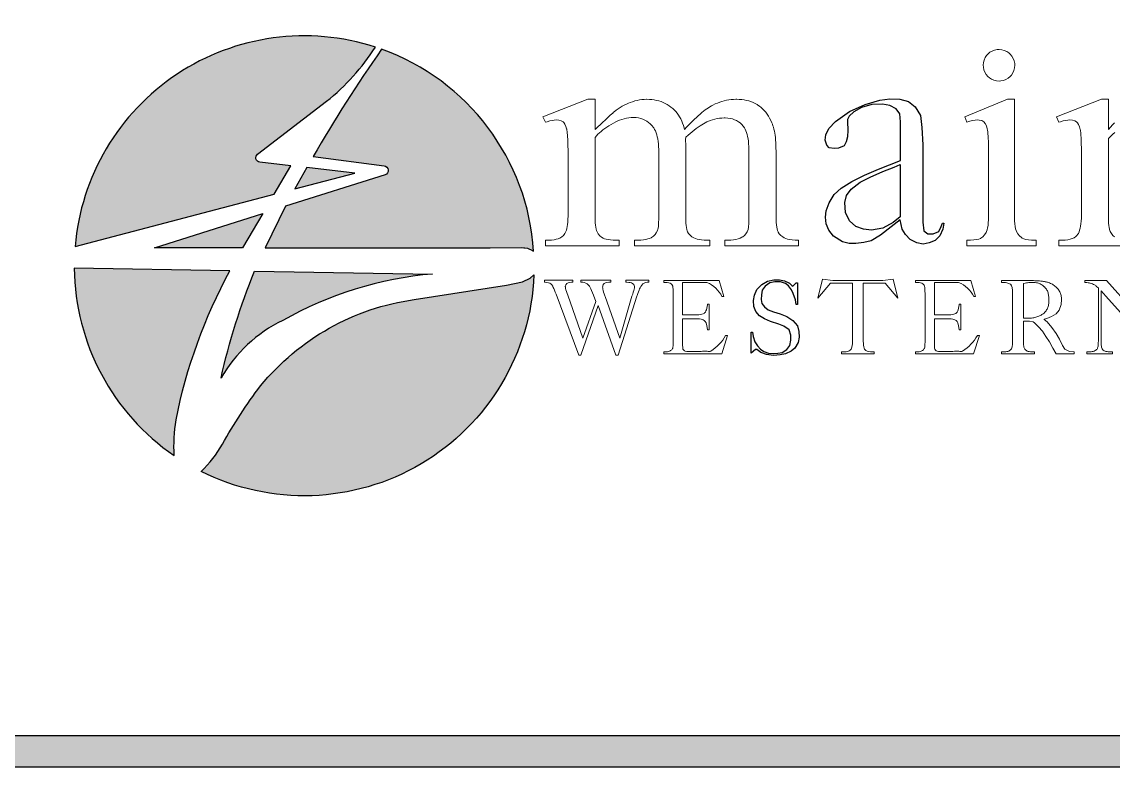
# Model space of a CAD drawing. Extents: x 171 to 1038, y -1303 to 275.
# Drawn here: x 275.4 to 310.28, y 140.06 to 163.87 of the extents above; entities that cross this region are included whole.
import ezdxf

# ---------------------------------------------------------------- set-up
doc = ezdxf.new("R2010")
doc.units = 0
doc.header["$LTSCALE"] = 12
doc.header["$MEASUREMENT"] = 0
for name, color, linetype in [('L18', 4, 'CONTINUOUS'), ('L25', 1, 'CONTINUOUS'), ('L35', 3, 'CONTINUOUS')]:
    doc.layers.add(name, color=color, linetype=linetype)

msp = doc.modelspace()

# ---------------------------------------------------------------- hatches: boundary and pattern name
at = {"layer": 'L18'}
h = msp.add_hatch(color=256, dxfattribs=at)
h.paths.add_polyline_path([(284.1273861794804, 158.5336648339331), (286.0454326429179, 159.035588808671), (284.5117822853883, 159.2134545763526)], flags=17)
edge = h.paths.add_edge_path()
edge.add_arc((286.9678133070556, 159.1205198802328), 0.1464755682300155, -72.43402750836651, 84.16995513599761, ccw=False)
edge.add_line((287.012020182112, 158.9808744567989), (283.8307259987653, 157.9737875718677))
edge.add_line((283.8307259987653, 157.9737875718677), (283.1835967444553, 156.6477493234107))
edge.add_line((283.1835967444553, 156.6477493234107), (290.3686068294956, 156.6477493234107))
edge.add_line((290.3686068294956, 156.6477493234107), (291.379689672564, 156.6554392907522))
edge.add_line((291.379689672564, 156.6554392907522), (291.5669272360952, 156.6340499769284))
edge.add_line((291.5669272360952, 156.6340499769284), (291.7274165993608, 156.5645348889617))
edge.add_line((291.7274165993608, 156.5645348889617), (291.7604128608761, 156.5394057955065))
edge.add_arc((284.4275939278682, 156.0730274815835), 7.347635145812343, 3.639196008651841, 70.3158432359187)
edge.add_arc((322.8927752684011, 137.6296340814249), 44.02852792117423, 144.8283521343725, 150.1242407853347)
edge.add_line((284.71530531107, 159.5611652309525), (286.9826919994839, 159.266237815299))
edge = h.paths.add_edge_path()
edge.add_line((287.9449756308962, 154.99621700904), (290.89797226696, 155.4592308027979))
edge.add_line((290.89797226696, 155.4592308027979), (291.4010882974454, 155.5592388028841))
edge.add_line((291.4010882974454, 155.5592388028841), (291.6525215739483, 155.6822271234215))
edge.add_line((291.6525215739483, 155.6822271234215), (291.7696316531672, 155.7862797243767))
edge.add_arc((284.4275939278682, 156.0730274815836), 7.347635145812358, 243.3466538291715, 357.7634151405221, ccw=False)
edge.add_arc((278.8197549543005, 152.0328695615439), 3.424673724365904, 312.4563768615345, 331.0679370383538)
edge.add_arc((295.8608825987207, 142.5456682416232), 16.07937110294388, 142.9365306610592, 150.8572845283921, ccw=False)
edge.add_arc((289.0249184362373, 147.3160661618027), 7.755707156612309, 98.00415526030878, 140.6206044735294, ccw=False)
edge = h.paths.add_edge_path()
edge.add_arc((289.5502140318747, 144.0521223748675), 11.8035301434497, 94.95558767717023, 119.48176052968)
edge.add_arc((285.7303320300349, 150.2235509237872), 4.560387127710829, 115.8608776244941, 150.2339024950962)
edge.add_arc((302.5156568990688, 147.8606803157237), 21.25376267981624, 157.7678270922698, 167.4260816587388, ccw=False)
edge.add_line((282.8419356527979, 155.9022672470439), (288.5305834903309, 155.8115304129482))
edge = h.paths.add_edge_path()
edge.add_line((282.0559022767087, 155.9148048802525), (277.0803819903307, 155.9941669662276))
edge.add_arc((284.4275939278682, 156.0730274815835), 7.347635145812282, 180.6149545210214, 235.6099624310391)
edge.add_arc((285.4272794962229, 150.3342965858109), 5.16002413446351, 170.908838577293, 183.6069330259934, ccw=False)
edge.add_arc((296.821021419674, 147.8790677602045), 16.81016996845888, 151.4432932555138, 168.7811330683745, ccw=False)
edge = h.paths.add_edge_path()
edge.add_arc((280.6814974444615, 166.9228290982363), 7.153542513766951, 308.5792749707478, 327.3143666867406)
edge.add_arc((284.4275939278681, 156.0730274815835), 7.34763514581233, 71.96628684557822, 175.1894129731957)
edge.add_line((277.1058417058283, 156.6892146569046), (283.4680480995987, 158.3604670079103))
edge.add_line((283.4680480995987, 158.3604670079103), (284.0041445807702, 159.2668039363616))
edge.add_line((284.0041445807702, 159.2668039363616), (283.0123140856705, 159.3815975746298))
edge.add_arc((283.0291546273813, 159.5271018296988), 0.1464755682299929, 127.45537385832719, 263.3980085784254, ccw=False)
edge.add_line((282.9400764886029, 159.6433781268537), (285.1424241248063, 161.3305752012052))
h.paths.add_polyline_path([(279.6418940024084, 156.6477493234107), (283.1030775128447, 157.7434394164387), (282.4549790133932, 156.6477493234107)])
edge = h.paths.add_edge_path(flags=17)
edge.add_line((291.4470060325235, 156.6477493234107), (291.4795368804433, 156.6477493234107))
at = {"layer": 'L25'}
h = msp.add_hatch(color=256, dxfattribs=at)
edge = h.paths.add_edge_path(flags=16)
edge.add_line((333.0803819903306, 141.0597783762894), (203.0803819903306, 141.0597783762895))
edge.add_arc((203.0803819903306, 150.0597783762895), 9, 180, 270, ccw=False)
edge.add_line((194.0803819903306, 150.0597783762895), (194.0803819903306, 265.0597783762896))
edge.add_arc((203.0803819903306, 265.0597783762895), 9, 90, 179.9999999999996, ccw=False)
edge.add_line((203.0803819903306, 274.0597783762895), (333.0803819903306, 274.0597783762894))
edge.add_arc((333.0803819903306, 265.0597783762894), 9, 0, 90, ccw=False)
edge.add_line((342.0803819903306, 265.0597783762894), (342.0803819903306, 150.0597783762894))
edge.add_arc((333.0803819903306, 150.0597783762894), 9, -90, 0, ccw=False)
edge = h.paths.add_edge_path()
edge.add_line((333.0803819903306, 140.0597783762894), (203.0803819903306, 140.0597783762895))
edge.add_arc((203.0803819903306, 150.0597783762895), 10, 180, 270, ccw=False)
edge.add_line((193.0803819903306, 150.0597783762895), (193.0803819903306, 265.0597783762896))
edge.add_arc((203.0803819903306, 265.0597783762896), 10, 90, 180, ccw=False)
edge.add_line((203.0803819903306, 275.0597783762896), (333.0803819903306, 275.0597783762894))
edge.add_arc((333.0803819903306, 265.0597783762894), 10, 0, 90, ccw=False)
edge.add_line((343.0803819903306, 265.0597783762894), (343.0803819903306, 150.0597783762894))
edge.add_arc((333.0803819903306, 150.0597783762894), 10, -90, 0, ccw=False)

# ---------------------------------------------------------------- linework, layer by layer
at = {"layer": 'L18'}
msp.add_line((291.4470060325235, 156.6477493234107), (291.4795368804433, 156.6477493234107), dxfattribs=at)
for points in [[(285.1424241248063, 161.3305752012052, 0.08192984223123395), (286.7022494506352, 163.059706555988, 0.483543382190624), (277.1058417058283, 156.6892146569046), (283.4680480995987, 158.3604670079103), (284.0041445807702, 159.2668039363616), (283.0123140856705, 159.3815975746298, -0.6741443966538361), (282.9400764886029, 159.6433781268537)], [(286.9826919994839, 159.266237815299, -0.8141568920977668), (287.012020182112, 158.9808744567989), (283.8307259987653, 157.9737875718677), (283.1835967444553, 156.6477493234107), (290.3686068294956, 156.6477493234107), (291.379689672564, 156.6554392907522), (291.5669272360952, 156.6340499769284), (291.7274165993608, 156.5645348889617), (291.7604128608761, 156.5394057955065, 0.2994277993081123), (286.9025339749902, 162.9912941719568, 0.02311178721620554), (284.71530531107, 159.5611652309525)], [(282.0559022767087, 155.9148048802525), (277.0803819903307, 155.9941669662276, 0.2446753569963442), (280.2774767338057, 150.0096728398425, -0.05546265415039397), (280.3320745899528, 151.149610041708, -0.07579524506486658)], [(288.5305834903309, 155.8115304129482, 0.1074260239421284), (283.7411483717613, 154.327241839079, 0.1511153897803107), (281.7716452713109, 152.4876025797558, -0.04216705076793043), (282.8419356527979, 155.9022672470439)], [(287.9449756308962, 154.99621700904), (290.89797226696, 155.4592308027979), (291.4010882974454, 155.5592388028841), (291.6525215739483, 155.6822271234215), (291.7696316531672, 155.7862797243767, -0.5453125784479379), (281.1315079136791, 149.5061744131006, 0.08138724002746317), (281.8170086548233, 150.3761075469307, -0.03457457551389917), (283.0300532062606, 152.2366946149114, -0.188122601421096)]]:
    msp.add_lwpolyline(points, format="xyb", close=True, dxfattribs=at)
at = {"layer": 'L18', "lineweight": 0}
for points in [[(306.6345310255643, 162.9826891508253), (306.5740805661263, 162.9796049437111), (306.4901901326206, 162.9641839081402), (306.4124681133432, 162.9351923612669), (306.3415313497169, 162.8938639859368), (306.2767630003191, 162.8383482578815), (306.2360514664119, 162.7927019925916), (306.1885546768535, 162.7229989118111), (306.1552452400203, 162.6477442582251), (306.1348894730667, 162.5669380318335), (306.1281042174155, 162.4811970740592), (306.1311884245297, 162.4201297731984), (306.1472263015235, 162.3380898639611), (306.1774515312424, 162.2609846861066), (306.2200135894182, 162.1900479224804), (306.2767630003191, 162.123429048814), (306.322409265609, 162.0827175149068), (306.3921123463896, 162.0352207253484), (306.4673669999756, 162.0019112885153), (306.5481732263672, 161.9815555215617), (306.6345310255643, 161.9747702659105), (306.6949814850023, 161.9778544730246), (306.7770213942395, 161.9945091914412), (306.8541265720941, 162.0241175797374), (306.9256801771431, 162.0672964793359), (306.9916822093866, 162.123429048814), (307.0299263776025, 162.1672247898354), (307.0761894843153, 162.2375447120388), (307.1088820797256, 162.3134162070477), (307.1286210052563, 162.3942224334393), (307.1354062609075, 162.4811970740592), (307.1323220537934, 162.5391801678059), (307.1169010182224, 162.6224537598888), (307.088526312772, 162.7001757791662), (307.0465810960191, 162.772346225638), (306.9916822093866, 162.8383482578815), (306.9478864683653, 162.8765924260974), (306.8775665461619, 162.9228555328102), (306.801695051153, 162.9561649696433), (306.7208888247614, 162.9759038951741), (306.6345310255643, 162.9826891508253)], [(310.3195720357477, 160.6397408075246), (310.2554316955664, 160.5724969024958), (310.191291355385, 160.5026666934274), (310.1266337543958, 160.4297329195116), (310.1266337543958, 161.3928725438472), (309.9026598245691, 161.3928725438472), (308.4641575177606, 160.8368171753398), (308.5422638997555, 160.6583621966095), (308.599162588626, 160.6780181073102), (308.6798552746606, 160.7018121044742), (308.755892613424, 160.7188817111354), (308.8262400833003, 160.7292269272937), (308.8914149450974, 160.7328477529491), (308.8981393356003, 160.7328477529491), (308.9798665432506, 160.7250888408304), (309.0507312739349, 160.703363886898), (309.110216266845, 160.6681901519599), (309.140217393704, 160.6376717642929), (309.1753911286422, 160.5828421186541), (309.2053922555011, 160.5119773879699), (309.230220774281, 160.4250775722403), (309.2333243391285, 160.4095597480029), (309.2379796863997, 160.3759377954885), (309.2426350336709, 160.3355914524712), (309.2467731201343, 160.2880034581432), (309.2503939457897, 160.2331738125043), (309.254014771445, 160.1716197763625), (309.2571183362925, 160.10282408891), (309.2597046403321, 160.0273040109545), (309.2617736835638, 159.9445422816883), (309.2633254659875, 159.8550561619192), (309.2648772484112, 159.7588456516472), (309.2659117700271, 159.6548762292565), (309.266429030835, 159.5446996771709), (309.2669462916429, 159.4267642129665), (309.2669462916429, 157.7389421967435), (309.266429030835, 157.6923887240312), (309.2638427267954, 157.5941091705276), (309.2581528579083, 157.5030712683347), (309.2498766849818, 157.4192750174526), (309.2390142080155, 157.3427204178814), (309.2250481662019, 157.2734074696209), (309.2084958203486, 157.2113361726713), (309.1888399096479, 157.1565065270324), (309.1665976949076, 157.1089185327043), (309.1417691761278, 157.068572189687), (309.127803134314, 157.0509853222179), (309.0848704872572, 157.0080526751611), (309.0336616672737, 156.9718444186071), (308.9736594135557, 156.942360552556), (308.9048637261031, 156.9196010770078), (308.8272746049161, 156.9030487311546), (308.7414093108023, 156.8932207758042), (308.6467505829542, 156.8895999501488), (308.5422638997555, 156.8895999501488), (308.5422638997555, 156.7111449714185), (310.9030422270746, 156.7111449714185)], [(310.3262964262506, 156.9961556765791), (310.2714667806117, 157.0432264100992), (310.2238787862836, 157.1006423597777), (310.1840497040743, 157.1678862648065), (310.1721527054922, 157.1958183484338), (310.1602557069102, 157.2392682562986), (310.1499104907519, 157.2935806411296), (310.1416343178253, 157.3597900245426), (310.1349099273224, 157.4373791457296), (310.1302545800512, 157.5263480046908), (310.1276682760116, 157.627213862234), (310.1266337543958, 157.7389421967435), (310.1266337543958, 160.1369633022323), (310.1421515786332, 160.1535156480855), (310.2062919188145, 160.2176559882668), (310.2704322589959, 160.2786927636007), (310.3340553383693, 160.3361087132791)], [(308.6219515219412, 154.9050404918917), (308.6258614440516, 154.9332330881615), (308.6286537630854, 154.9658101435552), (308.6295845360966, 154.9990852787074), (308.6288864563382, 155.0270084690449), (308.6263268305573, 155.0600509109443), (308.6221383520066, 155.0923952730851), (308.6160883274335, 155.1240415554676), (308.6079440635851, 155.1547570648389), (308.5981709469669, 155.1845418011989), (308.5865362843263, 155.2136284578004), (308.573272768916, 155.2420170346435), (308.5579150142304, 155.2697075317282), (308.5406957135223, 155.2964672558016), (308.5216148667917, 155.3222962068638), (308.5009051672914, 155.3476597714204), (308.4920628236845, 155.3572001947857), (308.4685608051504, 155.3814002930781), (308.4438953203523, 155.4042042318538), (308.4185317557958, 155.4258447043653), (308.3924701114808, 155.4458563241072), (308.3654776941545, 155.4644717843322), (308.337554503817, 155.4819237782931), (308.3089332337211, 155.4977469194844), (308.2793811906139, 155.5124065944115), (308.2491310677484, 155.525437416569), (308.2179501718715, 155.5373047724625), (308.1858385029834, 155.547775968839), (308.183744263708, 155.5482413553446), (308.1611730181853, 155.5542913799178), (308.1369729198928, 155.5601087112381), (308.1116093553362, 155.5652279628), (308.08461693801, 155.5703472143618), (308.0564610544197, 155.5747683861653), (308.0266763180597, 155.5789568647159), (307.9957281154357, 155.5829126500137), (307.9631510600419, 155.5864030488059), (307.9294105383841, 155.5894280610925), (307.8940411639566, 155.5922203801262), (307.8575083232651, 155.5945473126543), (307.8193466298038, 155.5966415519296), (307.7800214700786, 155.5982704046993), (307.7390674575836, 155.5994338709634), (307.6969499788245, 155.6003646439746), (307.6532036472958, 155.6010627237331), (307.6080611562502, 155.6012954169859), (306.7135882924393, 155.6012954169859), (306.7135882924393, 155.5373047724625), (306.8059675138059, 155.5373047724625), (306.8438965140143, 155.5359086129456), (306.8797312749473, 155.5312547478893), (306.9125410235939, 155.5233431772937), (306.9425584532067, 155.5126392876643), (306.9697835637858, 155.4986776924956), (306.994216355331, 155.4816910850403), (307.0158568278426, 155.4614467720456), (307.0251645579551, 155.4495794161522), (307.0349376745733, 155.4316620356856), (307.0433146316745, 155.4095561766684), (307.0505281225117, 155.3832618391006), (307.056345453832, 155.3525463297294), (307.0607666256354, 155.3176423418076), (307.0640243311748, 155.2783171820823), (307.0658858771973, 155.2348035438064), (307.0665839569557, 155.1871014269798), (307.0665839569557, 153.6755260567105), (307.0665839569557, 153.6734318174351), (307.0658858771973, 153.6259623938614), (307.0642570244276, 153.5833795285967), (307.061232012141, 153.5449851418827), (307.0570435335904, 153.5114773134777), (307.0516915887757, 153.4821579636233), (307.045176177697, 153.457725172078), (307.0374973003542, 153.4374808590834), (307.0286549567473, 153.4218904111449), (307.0139952818201, 153.4032749509199), (306.993052889067, 153.3825652514196), (306.9690854840273, 153.3651132574587), (306.9423257599539, 153.3506862757843), (306.9125410235939, 153.3397496929021), (306.8799639682002, 153.3316054290537), (306.8443619005199, 153.3269515639975), (306.8059675138059, 153.3253227112278), (306.7135882924393, 153.3253227112278), (306.7135882924393, 153.2615647599572), (307.7655944884042, 153.2615647599572), (307.7655944884042, 153.3253227112278), (307.6697248682455, 153.3253227112278), (307.6350535735764, 153.3267188707447), (307.5992188126433, 153.3311400425481), (307.566176370744, 153.3388189198909), (307.5361589411311, 153.3495228095203), (307.5089338305521, 153.3637170979418), (307.4847337322596, 153.38093639865), (307.4633259530008, 153.4011807116446), (307.4540182228884, 153.4130480675381), (307.4442451062702, 153.4309654480046), (307.435868149169, 153.4530713070218), (307.4286546583318, 153.4795983378424), (307.4228373270115, 153.5100811539608), (307.4184161552081, 153.5452178351355), (307.4151584496687, 153.584310301608), (307.4130642103934, 153.6278239398839), (307.4125988238878, 153.6755260567105), (307.4125988238878, 154.3069046993438), (307.6042753758036, 154.3000412232363), (307.7216578868144, 154.2879035147039), (307.7661822819678, 154.2555362572917), (307.8916602110393, 154.1220210475255), (308.0211857683051, 153.9844598655969), (308.1264253947332, 153.8185773984186), (308.243807905744, 153.6446029869153), (308.3490475321722, 153.4423072901624), (308.4620606270637, 153.2615647599572), (309.0290568290717, 153.2615647599572), (309.0290568290717, 153.329021629276), (308.8833404356844, 153.3411593378084), (308.798339273572, 153.3735266991981), (308.7376242039695, 153.4099399287727), (308.664766088112, 153.5313174300065), (308.5676218797446, 153.7295672585745), (308.454286996928, 153.9156793786101), (308.320713811468, 154.0977455264833), (308.1709497898865, 154.2838576465189), (308.0778532097133, 154.3607299738532), (308.0778532097133, 154.372867786363), (308.1588067436315, 154.3930973352429), (308.3085707652131, 154.4497401136973), (308.4583346251222, 154.5387502535414), (308.5554788334896, 154.6560817826127), (308.6161939030922, 154.8341020623009), (308.6295845360966, 154.9990852787074)], [(311.7039205126445, 153.7706975790001), (310.067128296776, 155.6012954169859), (309.3690485383388, 155.6012954169859), (309.3690485383388, 155.5373047724625), (309.4018582869854, 155.5370720792097), (309.4430449927332, 155.5352105331872), (309.4791124469191, 155.5321855209006), (309.5100606495432, 155.5277643490972), (309.5361222938582, 155.521714324524), (309.5477569564987, 155.5182239257319), (309.5870821162241, 155.50565849008), (309.6226841839044, 155.4926276679225), (309.6545631595396, 155.4791314592594), (309.6824863498771, 155.4651698640906), (309.7066864481696, 155.4509755756691), (309.7204153500855, 155.4414351523038), (309.7401942765746, 155.4256120111125), (309.7625328288446, 155.4065311643819), (309.7871983136427, 155.3837272256063), (309.80578334944, 155.3656228372866), (309.8057833494399, 153.6669164063564), (309.8057833494399, 153.6664510198508), (309.8050852696815, 153.6196796760355), (309.803223723659, 153.5770968107708), (309.7999660181196, 153.5391678105624), (309.7953121530634, 153.5054272889046), (309.7894948217431, 153.476340632303), (309.7822813309059, 153.4514424542521), (309.7739043738047, 153.4309654480046), (309.7641312571865, 153.4151423068134), (309.7513331282818, 153.4000172453806), (309.7296926557703, 153.3802383188915), (309.7047944777194, 153.363484404689), (309.6766385941291, 153.3497555027731), (309.6449923117466, 153.3390516131437), (309.6103210170775, 153.3313727358009), (309.5721593236163, 153.3269515639975), (309.5307399246157, 153.3253227112278), (309.4416184087885, 153.3253227112278), (309.4416184087885, 153.2615647599572), (310.2555438850152, 153.2615647599572), (310.2555438850152, 153.3253227112278), (310.1645608231656, 153.3253227112278), (310.1236068106706, 153.3267188707447), (310.0854451172094, 153.3311400425481), (310.0505411292875, 153.3385862266381), (310.0186621536523, 153.3488247297618), (309.9900408835563, 153.3623209384249), (309.9646773189997, 153.3786094661218), (309.9425714599826, 153.3976903128524), (309.9348925826397, 153.4069980429649), (309.924654079516, 153.4244500369259), (309.9158117359091, 153.4460905094374), (309.9083655518191, 153.4721521537524), (309.9020828339932, 153.502402276618), (309.8974289689369, 153.5370735712871), (309.8939385701448, 153.5761660377595), (309.8918443308694, 153.6194469827826), (309.891146251111, 153.6669164063564), (309.891146251111, 155.2767970518355), (310.0424628119779, 155.1077530277708), (311.7385639317275, 153.2236357597488)]]:
    msp.add_lwpolyline(points, dxfattribs=at)
for points in [[(298.2498280437456, 161.3928724979958), (298.2260340468146, 161.3928724979958), (298.1505139695988, 161.3897689331787), (298.0755111531858, 161.3835618035446), (298.0005083367728, 161.3737338482904), (297.9265400419656, 161.3608023282193), (297.8525717471583, 161.3442499825281), (297.7791207131539, 161.324076811217), (297.7061869399524, 161.300282814286), (297.6332531667508, 161.2733852525379), (297.560836654352, 161.2428668651699), (297.4889374027562, 161.2092449129848), (297.4444529737112, 161.1854509160538), (297.3958304582436, 161.1570015718971), (297.3461734211701, 161.1254486629234), (297.295481862491, 161.0907921891326), (297.2432385214034, 161.0530321505247), (297.18996065871, 161.0116512862969), (297.1351310136081, 160.9671668572519), (297.0787495860977, 160.9200961241928), (297.0213336369816, 160.8694045655137), (296.9623659054569, 160.8150921812146), (296.9023636523265, 160.7581934929013), (296.8408096167876, 160.6976739789681), (296.778221059643, 160.6345681610206), (296.7140807200899, 160.5678415174532), (296.648905858931, 160.4980113090688), (296.5821792153636, 160.4245602750644), (296.5692476952924, 160.4778381377577), (296.5470054807699, 160.5549099973821), (296.5211424406276, 160.6288782921893), (296.4926930964709, 160.6992257613767), (296.4606229266943, 160.7664696657469), (296.4254491921007, 160.8300927444972), (296.3876891534928, 160.8906122584304), (296.3463082892649, 160.9480282075465), (296.30182386022, 161.0023405918456), (296.254235866358, 161.0530321505247), (296.2035443076789, 161.1006201443867), (296.1497491841827, 161.1445873126288), (296.0949195390808, 161.1844163944481), (296.0323309819362, 161.2242454762674), (295.968190642383, 161.259419210861), (295.9019812596185, 161.2909721198348), (295.8331855728397, 161.3178696815829), (295.7628381036524, 161.3406291569082), (295.6904215912537, 161.3597678066135), (295.6154187748407, 161.3742511090933), (295.5388641760192, 161.3845963251503), (295.4597232731834, 161.3908034547844), (295.3785133271363, 161.3928724979958), (295.3676508502765, 161.3928724979958), (295.2931652946664, 161.3902861939816), (295.2181624782534, 161.3835618035446), (295.1436769226434, 161.3726993266848), (295.0681568454275, 161.3576987634022), (294.9931540290145, 161.3385601136968), (294.9176339517987, 161.3158006383715), (294.8421138745829, 161.2889030766234), (294.7934913591153, 161.2692471661152), (294.7241784115336, 161.2387287787471), (294.6569345071633, 161.205106826562), (294.5902078635959, 161.1688985703626), (294.5250330024371, 161.130104010149), (294.460892662884, 161.0882058851184), (294.3977868449365, 161.0432041952706), (294.3362328093976, 160.9956162014086), (294.3351982877919, 160.9945816798028), (294.3139905948751, 160.9775120733089), (294.2860585115213, 160.953200815575), (294.2514020377305, 160.9216479066013), (294.2095039126998, 160.8838878679934), (294.1608813972321, 160.8388861781456), (294.1050172305245, 160.7871600978608), (294.0424286733799, 160.7281923663361), (293.9725984649954, 160.6630175051773), (293.896043866174, 160.5900837319757), (293.8122476161125, 160.51094282914), (293.7217269756142, 160.4245602750644), (293.7217269756142, 161.3928724979958), (293.4972357871781, 161.3928724979958), (292.0592507552607, 160.8368171349342), (292.1373571364907, 160.6578448971488), (292.194255824804, 160.6780180684599), (292.2749485100483, 160.7018120653909), (292.350985848067, 160.7188816718849), (292.4213333172543, 160.7292268879418), (292.4865081784131, 160.7323304527589), (292.5692699068688, 160.7261233231247), (292.6411691584647, 160.7064674126165), (292.7001368899893, 160.6728454604314), (292.7228963653146, 160.6511205067118), (292.7601391431197, 160.5978426440184), (292.7906575304877, 160.5290469572396), (292.8149687882216, 160.4447334463754), (292.8160033098273, 160.4395608383469), (292.8227277002644, 160.4023180605419), (292.8289348298985, 160.3588681531027), (292.8346246987298, 160.3097283768321), (292.8397973067583, 160.2538642101245), (292.8444526539839, 160.1923101745856), (292.8485907404067, 160.1240317486097), (292.8516943052238, 160.0500634538024), (292.8547978700409, 159.969888029361), (292.8573841740551, 159.8835054752853), (292.8594532172665, 159.7909157915755), (292.8604877388722, 159.6921189782316), (292.8615222604779, 159.5876322960563), (292.8615222604779, 159.476421223444), (292.8615222604779, 157.7389421866775), (292.8610049996751, 157.6551459366161), (292.857901434858, 157.5589354272864), (292.8527288268295, 157.4715183516051), (292.8454871755897, 157.393411970375), (292.8361764811384, 157.3246162835963), (292.8242794826729, 157.2646140304659), (292.810313440996, 157.2139224717868), (292.7937610953048, 157.1725416075589), (292.7937610953048, 157.1720243467561), (292.7560010566969, 157.1027113991744), (292.7104821060463, 157.0447781892555), (292.657204243353, 156.9966729345906), (292.5961674686169, 156.9594301567856), (292.5915121213912, 156.9568438527713), (292.5423723451207, 156.9361534206574), (292.4828873527932, 156.9196010749663), (292.4125398836059, 156.9066695548951), (292.3313299375587, 156.8973588604438), (292.2397747754546, 156.8916689916125), (292.1373571364907, 156.8895999484011), (292.1373571364907, 156.7111449714185), (294.498135440689, 156.7111449714185), (294.498135440689, 156.8895999484011), (294.4055457569792, 156.8906344700068), (294.3067489436352, 156.8947725564296), (294.2193318679539, 156.9014969468666), (294.1427772691325, 156.9118421629235), (294.0781196687764, 156.9242564221919), (294.0243245452803, 156.9402915070802), (293.9819091594467, 156.9594301567856), (293.9301830791619, 156.9894312833507), (293.8738016516514, 157.0359847556071), (293.8267309185923, 157.0923661831175), (293.7894881407872, 157.1575410442764), (293.7889708799844, 157.1580583050792), (293.773453055899, 157.1963356044899), (293.759487014222, 157.2449581199577), (293.7481072765594, 157.3028913298766), (293.7382793213053, 157.3701352342469), (293.7310376700654, 157.4477243546741), (293.725865062037, 157.5351414303554), (293.7227614972198, 157.631869200488), (293.7217269756142, 157.7389421866775), (293.7217269756142, 160.1762750896973), (293.722244236417, 160.177309611303), (293.7662114046591, 160.2264493875736), (293.8137993985211, 160.2745546422384), (293.8644909572002, 160.3216253752976), (293.9188033414993, 160.3681788475539), (293.9762192906153, 160.4136977982046), (294.0367388045486, 160.4581822272495), (294.1003618832989, 160.5021493954916), (294.1676057876691, 160.5450820421279), (294.2379532568564, 160.5869801671586), (294.3114042908609, 160.6278437705836), (294.3884761504852, 160.6681901132058), (294.4324433187273, 160.6899150669254), (294.5053770919289, 160.7225024975048), (294.5783108651304, 160.7499173200557), (294.6517618991349, 160.7721595345782), (294.7252129331393, 160.789746401875), (294.7986639671437, 160.8021606611434), (294.8721150011481, 160.8094023123833), (294.9460832959554, 160.8119886163975), (294.9559112512095, 160.8119886163975), (295.0350521540453, 160.8078505299747), (295.1105722312611, 160.7980225747206), (295.182471482857, 160.7819874898323), (295.2512671696357, 160.759228014507), (295.3159247699917, 160.7307786703504), (295.3774788055306, 160.6956049357567), (295.4348947546467, 160.6547413323317), (295.4892071389458, 160.6076705992726), (295.5398986976249, 160.5538754757764), (295.5869694306841, 160.4943904834488), (295.597314646741, 160.4793899201663), (295.6252467300948, 160.4323191871071), (295.6505925094344, 160.3805931068223), (295.6733519847597, 160.323694418509), (295.6935251560707, 160.2621403829701), (295.7111120233676, 160.1954137394027), (295.7255953258473, 160.1245490094125), (295.7374923243128, 160.047994410591), (295.7468030187641, 159.9673017253467), (295.7535274092011, 159.881436432074), (295.7576654956239, 159.7903985307727), (295.7592172780325, 159.6947052822458), (295.7592172780325, 157.7389421866775), (295.7587000172296, 157.6587667622361), (295.757148234821, 157.5537628192579), (295.7550791916097, 157.4637594395624), (295.7509411051869, 157.3877221015437), (295.7462857579613, 157.3266853268076), (295.7400786283271, 157.2796145937485), (295.7328369770872, 157.247027163169), (295.7147328489875, 157.1978873868985), (295.6805936359996, 157.1306434825283), (295.6386955109689, 157.0721930118064), (295.5880039522897, 157.0215014531273), (295.529553481568, 156.9790860672938), (295.5161047006939, 156.9713271552511), (295.4674821852262, 156.9496022015314), (295.4095489753072, 156.9314980734318), (295.342305070937, 156.9164975101492), (295.2662677329183, 156.9046005116837), (295.1809197004484, 156.8963243388381), (295.0862609735272, 156.8911517308096), (294.9828088129576, 156.8895999484011), (294.9828088129576, 156.7111449714185), (297.3953131974407, 156.7111449714185), (297.3953131974407, 156.8895999484011), (297.3068616001537, 156.8911517308096), (297.2127201340354, 156.8952898172324), (297.1278893623683, 156.903565990078), (297.0523692851525, 156.9149457277406), (296.9856426415851, 156.9294290302204), (296.9282266924689, 156.9475331583201), (296.8796041770012, 156.9692581120397), (296.8201191846737, 157.0023628034219), (296.7585651491348, 157.0489162756783), (296.7104598944699, 157.1006423559631), (296.676320681482, 157.1575410442764), (296.6628719006079, 157.1911629964615), (296.6509749021424, 157.2361646863093), (296.6411469468883, 157.2925461138197), (296.6333880348456, 157.3592727573871), (296.6271809052114, 157.43789639942), (296.6225255579858, 157.5268652575098), (296.6199392539716, 157.6272138532623), (296.6189047323658, 157.7389421866775), (296.6189047323658, 159.9083339938221), (296.6085595163089, 160.1219627053983), (296.6189047323658, 160.1762750896973), (296.6225255579858, 160.1798959153172), (296.6933902879759, 160.2424844724619), (296.7621859747547, 160.3014522039865), (296.8289126183221, 160.3567991098913), (296.894087479481, 160.4085251901761), (296.9571932974284, 160.4566304448409), (297.0182300721645, 160.5011148738859), (297.077715064492, 160.5419784773108), (297.1351310136081, 160.5787039943131), (297.1904779195129, 160.6123259464982), (297.2442730430091, 160.6418098122605), (297.2965163840967, 160.6681901132058), (297.3306555970847, 160.6837079372912), (297.404623891892, 160.7137090638564), (297.4785921866992, 160.7390548431959), (297.5525604815065, 160.7602625361127), (297.6265287763138, 160.776297621001), (297.700497071121, 160.7876773586637), (297.7744653659283, 160.7949190099035), (297.8484336607355, 160.7969880531149), (297.8789520481036, 160.7969880531149), (297.9617137765593, 160.7918154450864), (298.0398201577893, 160.7809529682266), (298.1132711917937, 160.7638833617327), (298.1820668785725, 160.7411238864073), (298.2467244789285, 160.7121572814478), (298.306209471256, 160.677500807657), (298.3615563771608, 160.636637204232), (298.4122479358398, 160.5900837319757), (298.4582841472933, 160.5378403908881), (298.500182272324, 160.4793899201663), (298.5244935300579, 160.4354227519242), (298.5462184837775, 160.3857657148507), (298.5663916550886, 160.330418808946), (298.5834612615826, 160.2698992950128), (298.598979085668, 160.2042071730511), (298.6113933449363, 160.1328251822581), (298.6222558217962, 160.0562705834366), (298.6300147338389, 159.9740261157837), (298.6362218634731, 159.8866090401024), (298.6393254282901, 159.7935020955898), (298.6408772106987, 159.6947052822458), (298.6408772106987, 157.7389421866775), (298.6403599498959, 157.6753191079272), (298.6393254282901, 157.5692806433434), (298.6377736458816, 157.4772082204364), (298.6346700810645, 157.400136360812), (298.6305319946417, 157.3380650644703), (298.6258766474161, 157.2904770706083), (298.6196695177819, 157.2568551184232), (298.6134623881478, 157.237199207915), (298.5834612615826, 157.1632309131077), (298.5457012229747, 157.0996078343574), (298.5006995331269, 157.046329971664), (298.4479389312364, 157.0039145858305), (298.4174205438684, 156.9847759361251), (298.3579355515408, 156.9558093311656), (298.292760690382, 156.9320153342346), (298.2208614387861, 156.9133939453321), (298.1432723183589, 156.9004624252609), (298.0589588074947, 156.8921862524153), (297.9684381669963, 156.8895999484011), (297.8696413536523, 156.8895999484011), (297.8696413536523, 156.7111449714185), (300.2247297890193, 156.7111449714185), (300.2247297890193, 156.8895999484011), (300.2102464865395, 156.8895999484011), (300.1130014556041, 156.8921862524153), (300.0245498583171, 156.8994279036552), (299.9459262162842, 156.910290380515), (299.8766132687026, 156.9258082046004), (299.8166110155722, 156.9454641151087), (299.766436717696, 156.9692581120397), (299.7198832454396, 156.9961556737878), (299.6578119490979, 157.0432264068469), (299.6086721728273, 157.0954697479346), (299.5734984382337, 157.1528856970507), (299.572463916628, 157.1549547402621), (299.5569460925425, 157.1989219085042), (299.5434973116685, 157.2516825103947), (299.5316003132029, 157.3122020243279), (299.5222896187517, 157.3809977111067), (299.5150479675118, 157.4580695707311), (299.5098753594834, 157.543417603201), (299.5067717946662, 157.6370418085164), (299.5057372730606, 157.7389421866775), (299.5057372730606, 159.6947052822458), (299.5057372730606, 159.7376379288822), (299.504185490652, 159.8328139166062), (299.5015991866378, 159.9238518179075), (299.4969438394122, 160.0102343719831), (299.4912539705808, 160.0924788396359), (299.4840123193409, 160.170585220866), (299.4752188856925, 160.2445535156732), (299.4648736696356, 160.3138664632549), (299.4529766711701, 160.3795585852166), (299.439527890296, 160.4405953599527), (299.4250445878163, 160.4974940482659), (299.409009502928, 160.5502546501564), (299.3909053748283, 160.5983599048213), (299.3738357683343, 160.6392235082463), (299.3391792945435, 160.7152608462649), (299.3019365167385, 160.7871600978608), (299.262624695722, 160.854404002231), (299.2212438314942, 160.9180270809813), (299.1777939240549, 160.976994812506), (299.1322749734043, 161.0318244576079), (299.0841697187394, 161.082516016287), (299.0339954208632, 161.1290694885434), (298.9817520797755, 161.170967613574), (298.9274396954765, 161.2092449129848), (298.9057147417569, 161.222176433056), (298.840539880598, 161.2583846892553), (298.7732959762278, 161.2899375982291), (298.704500289449, 161.31735242078), (298.633118298656, 161.3401118961053), (298.5607017862573, 161.3592505458107), (298.4856989698443, 161.3737338482904), (298.4091443710228, 161.3845963251503), (298.3305207289899, 161.3908034547844)], [(307.1235871770578, 161.3929713707476), (306.9052253133737, 161.3929713707476), (305.5358373546766, 160.8371972487719), (305.6049235940343, 160.6583132361493), (305.6067741183028, 160.6589300775721), (305.7017676974197, 160.6916226729825), (305.7893591794625, 160.7144458056274), (305.8695485644312, 160.7280163169298), (305.9423358523259, 160.7329510483125), (305.994767373267, 160.7304836826212), (306.0786578067728, 160.7107447570904), (306.1458935218619, 160.6731174302974), (306.1903061043062, 160.6219195922019), (306.2273165896764, 160.5466649386159), (306.255074453704, 160.4498208352306), (306.2556912951268, 160.4473534695392), (306.2637102336237, 160.402940887095), (306.2704954892749, 160.3505093661539), (306.2766639035033, 160.2888252238702), (306.2822154763088, 160.2191221430897), (306.2865333662687, 160.1407832823895), (306.2908512562285, 160.0538086417695), (306.2939354633427, 159.9581982212299), (306.296402829034, 159.8545688621933), (306.2982533533026, 159.7423037232371), (306.2994870361482, 159.6214028043611), (306.3001038775711, 159.4918661055655), (306.3001038775711, 157.7388027818641), (306.2994870361482, 157.6555291897812), (306.2957859876112, 157.5438808922478), (306.2896175733828, 157.4439525817483), (306.2803649520403, 157.3569779411283), (306.2680281235836, 157.2817232875423), (306.2532239294355, 157.218805462413), (306.2353355281733, 157.1682244657404), (306.2205313340252, 157.1379992360214), (306.1724177030439, 157.0621277410125), (306.1162851335658, 157.0004435987289), (306.0515167841679, 156.9547973334389), (306.0385631142884, 156.9473952363649), (305.9830473862331, 156.9270394694113), (305.9121106226069, 156.9110015924176), (305.8251359819869, 156.8992816053837), (305.7233571472189, 156.8924963497325), (305.6049235940343, 156.8900289840411), (305.6049235940343, 156.7111449714185), (307.8138327292119, 156.7111449714185), (307.8138327292119, 156.8900289840411), (307.7836074994929, 156.8900289840411), (307.6719592019595, 156.8937300325781), (307.5744982571513, 156.9029826539207), (307.492458347914, 156.9165531652231), (307.424605791402, 156.935675249331), (307.3721742704609, 156.9597320648216), (307.3456500892789, 156.9757699418154), (307.2821154227267, 157.0282014627565), (307.2290670603629, 157.094203495), (307.1883555264556, 157.1731591971231), (307.1766355394217, 157.2021507439964), (307.160597662428, 157.2589001548973), (307.1470271511256, 157.3286032356779), (307.1371576883602, 157.4118768277608), (307.1297555912861, 157.5074872483005), (307.1254377013263, 157.6166681801425), (307.1235871770578, 157.7388027818641)], [(294.5180819867409, 153.7623746867195), (294.0471108429675, 155.0888666055151), (294.0366114862592, 155.1173648594377), (294.014862818792, 155.1796110456371), (293.997238898603, 155.2358575994317), (293.983364748667, 155.2853545667709), (293.9736153460093, 155.3284769246801), (293.9676157136045, 155.3655996501845), (293.965740828478, 155.3959727892336), (293.9679906906298, 155.4263459282827), (293.983364748667, 155.4717181483436), (294.0126129566402, 155.5080909197975), (294.0159877498679, 155.5110907359999), (294.0531104753723, 155.5324644264418), (294.1014825116357, 155.5452136453019), (294.1611038586579, 155.5497133696055), (294.2263498610596, 155.5497133696055), (294.2263498610596, 155.613459463906), (293.2701584465516, 155.613459463906), (293.2701584465516, 155.5497133696055), (293.2776579870576, 155.5497133696055), (293.3372793340798, 155.5467135534031), (293.3789017838878, 155.5392140128971), (293.4235240498982, 155.5215900927082), (293.4692712469845, 155.4945917468868), (293.4932697766035, 155.4762178726472), (293.5273926859056, 155.4390951471428), (293.5401419047657, 155.4207212729032), (293.5656403424859, 155.3798487771458), (293.5896388721049, 155.3352265111354), (293.612512470648, 155.2872294518974), (293.6702589325438, 155.1304890553231), (293.7430044754515, 154.9336261170421), (293.3354044489533, 153.7577959338888), (292.8516840863199, 155.1304890553231), (292.8306853729032, 155.1893604482948), (292.8096866594866, 155.2516066344941), (292.7931876703735, 155.304478395061), (292.7815633825893, 155.3483507070208), (292.7744388191086, 155.3828485933482), (292.7721889569569, 155.4083470310684), (292.7733138880328, 155.4267209053079), (292.7894379001206, 155.4705932172677), (292.822810855372, 155.5080909197975), (292.8246857404985, 155.509965804924), (292.8633083741041, 155.5320894494165), (292.9116804103675, 155.5452136453019), (292.9694268722632, 155.5497133696055), (293.0129242071977, 155.5497133696055), (293.0129242071977, 155.613459463906), (292.1039798978772, 155.613459463906), (292.1039798978772, 155.5497133696055), (292.1276034504709, 155.5493383925802), (292.1842249812908, 155.5444636912513), (292.2329719945794, 155.5343393115683), (292.2742194673621, 155.5185902765058), (292.3072174455883, 155.4972165860638), (292.3428402629915, 155.4627186997365), (292.3720884709647, 155.4203462958779), (292.3769631722936, 155.4105968932202), (292.3885874600778, 155.3843485014494), (292.4043364951402, 155.3464758218944), (292.424210277481, 155.2969788545551), (292.4478338300747, 155.2358575994317), (292.4752071529214, 155.163112056524), (293.2049124441499, 153.2203560884589), (293.2701584465516, 153.2203560884589), (293.8262493750674, 154.8077142910275), (294.385715096811, 153.2203560884589), (294.4580856626933, 153.2203560884589), (295.060340504531, 155.1061155486788), (295.0655901828852, 155.121489606716), (295.0892137354789, 155.1886104942442), (295.1105874259209, 155.2471069101906), (295.129711254211, 155.2969788545551), (295.1465852203494, 155.3382263273378), (295.1615843013613, 155.3704743515134), (295.1743335202214, 155.3944728811324), (295.1863327850309, 155.4132217323973), (295.2193307632571, 155.4578439984076), (295.2534536725591, 155.492341884735), (295.2883265359118, 155.5167153913793), (295.293576214266, 155.5193402305564), (295.3363235951498, 155.5362141966947), (295.3865705165397, 155.5463385763778), (295.4443169784354, 155.5497133696055), (295.4443169784354, 155.613459463906), (294.710861916954, 155.613459463906), (294.710861916954, 155.5497133696055), (294.7419850100537, 155.5489634155549), (294.7978565868229, 155.5452136453019), (294.8473535541622, 155.5373391277707), (294.8901009350461, 155.5253398629611), (294.9197241200446, 155.5110907359999), (294.956846845549, 155.4773428037231), (294.9725958806115, 155.4499694808764), (294.9823452832692, 155.4030973527142), (294.9823452832692, 155.3970977203095), (294.9793454670669, 155.3655996501845), (294.9722209035862, 155.3273519936042), (294.9609715928273, 155.2823547505685), (294.9455975347901, 155.2302329440522), (294.9264737064999, 155.1717365281058), (294.9028501539062, 155.1061155486788)], [(301.3218534891107, 155.6010464207868), (300.9875046696659, 155.6519203570759), (300.8374707034777, 155.0369260983482), (301.2492970154012, 155.5165459336555), (301.9470157729185, 155.5165459336555), (301.9470157729185, 153.6669149243035), (301.9470157729185, 153.648541050064), (301.9447659107668, 153.5814201625357), (301.9395162324126, 153.5244236546905), (301.9316417148814, 153.4775515265284), (301.9207673811477, 153.4411787550746), (301.9068932312117, 153.4149303633038), (301.8776450232386, 153.3826823391282), (301.8405222977341, 153.3575588784333), (301.796275008749, 153.339559981219), (301.7449031562833, 153.3286856474854), (301.6860317633117, 153.3253108542577), (301.5990370934427, 153.3253108542577), (301.5990370934427, 153.2615647599572), (302.6403482926931, 153.2615647599572), (302.6403482926931, 153.3253108542577), (302.5552285079507, 153.3253108542577), (302.5203556445981, 153.3264357853336), (302.4656089989047, 153.3339353258395), (302.4176119396666, 153.3481844528008), (302.3771144209345, 153.3695581432428), (302.3433664886578, 153.3976814201401), (302.3324921549241, 153.412680501152), (302.3189929820134, 153.4434286172263), (302.3081186482798, 153.4843011129838), (302.3006191077739, 153.5349230113989), (302.2961193834703, 153.5960442665223), (302.2946194753691, 153.6669149243035), (302.2946194753691, 155.5165459336555), (302.9900883707346, 155.5165459336555), (303.4019146826582, 155.0369260983482), (303.2518807164699, 155.6519203570759), (302.9175318970251, 155.6010464207868)], [(307.6969499788245, 155.5428828815489), (307.7185904513361, 155.5426501882961), (307.7551232920276, 155.5407886422736), (307.7902599732023, 155.5370655502286), (307.8244658813657, 155.5319462986668), (307.8572756300123, 155.5247328078296), (307.8891546056475, 155.5161231574755), (307.9198701150188, 155.5056519610989), (307.9491894648731, 155.4933192186999), (307.9775780417163, 155.4793576235311), (308.0045704590425, 155.4637671755927), (308.0306321033575, 155.4465478748846), (308.0552975881556, 155.427467028154), (308.0790322999425, 155.4065246354009), (308.0874092570438, 155.3981476782996), (308.1090497295553, 155.3748783530184), (308.1285959627915, 155.3506782547259), (308.1462806500053, 155.3253146901693), (308.1623364844493, 155.2987876593487), (308.176298079618, 155.2713298555169), (308.1883981287643, 155.2429412786738), (308.1986366318881, 155.2131565423138), (308.2070135889893, 155.1826737261954), (308.213529000068, 155.15079475056), (308.2181828651243, 155.1182176951663), (308.220975184158, 155.0842444802557), (308.2221386504221, 155.0493404923338), (308.2219059571693, 155.0388692959573), (308.2202771043996, 154.8684984693596), (308.2165540123546, 154.8363868004715), (308.2109693742871, 154.8052059045947), (308.2032904969443, 154.774955781729), (308.193750073579, 154.7454037386219), (308.1821154109384, 154.7170151617788), (308.1683865090224, 154.6893246646941), (308.152796061084, 154.6625649406207), (308.1351113738703, 154.6369686828113), (308.115565140634, 154.6120705047603), (308.0939246681224, 154.5878704064679), (308.0701899563356, 154.5648337744394), (308.0445936985262, 154.5424952221694), (308.0264436248069, 154.5287663202535), (308.0036396860312, 154.5129431790623), (307.9794395877388, 154.4980508108823), (307.9540760231822, 154.4840892157135), (307.9275489923616, 154.4712910868089), (307.8998584952769, 154.4596564241682), (307.8707718386754, 154.4489525345389), (307.8405217158098, 154.4391794179207), (307.8091081266801, 154.4303370743139), (307.7765310712863, 154.4226581969711), (307.7425578563758, 154.4161427858923), (307.7074211752011, 154.4105581478248), (307.6713537210151, 154.4059042827686), (307.6336574140595, 154.4021811907236), (307.5950303340927, 154.3996215649426), (307.5550070946089, 154.3982254054258), (307.514053082114, 154.3977600189201), (307.507770364288, 154.3977600189201), (307.4724009898605, 154.3993888716898), (307.4125988238878, 154.3993888716898), (307.4125988238878, 155.5100731329024), (307.4295854313431, 155.513098145189), (307.4703067505852, 155.5200789427733), (307.5091665238049, 155.5261289673464), (307.5456993644964, 155.5312482189083), (307.5801379659127, 155.5354366974589), (307.6124823280536, 155.5386944029983), (307.6427324509193, 155.5410213355264), (307.6708883345095, 155.5424174950433)]]:
    msp.add_lwpolyline(points, close=True, dxfattribs=at)
at = {"layer": 'L18'}
for points in [[(303.4861134637553, 159.4332864316931), (303.4869437882421, 160.6715068334747), (303.4630889829934, 160.9258474265931), (303.3428788351201, 161.0889187785085), (303.1462958676574, 161.1953550099954), (302.91036400645, 161.2346598611678), (302.5653652147627, 161.2269966431084), (302.2348063456606, 161.1271036156849), (301.9872486299294, 160.9879129507085), (301.8428253929665, 160.851572587119), (301.7854225984386, 160.7463799374621), (301.794736362293, 160.6719027430952), (301.801989116776, 160.4036695181488), (301.7949150364818, 160.1915410876229), (301.7486231293339, 160.0349302123093), (301.6783286979444, 159.9030956910991), (301.5062281987553, 159.8330111348579), (301.3597766295659, 159.8197031079364), (301.2091437705859, 159.8447977211715), (301.127619786019, 159.9321068512287), (301.0765286132662, 160.0853138270576), (301.0960964720914, 160.2613478926837), (301.1982057543573, 160.4586732710107), (301.4102440787848, 160.6847492839866), (301.8509037822184, 161.0024639096157), (302.3508547039889, 161.2269819807264), (302.8222471082136, 161.3647137386503), (303.14539593067, 161.4077815243004), (303.4585738331196, 161.4006669233721), (303.7426492522992, 161.3244846868309), (303.9543865347113, 161.1538030055578), (304.126757414615, 160.8781294541973), (304.1693594345154, 160.4948780830118), (304.1941330111264, 159.9429311941812), (304.1941330111264, 157.465749379282), (304.2320031920521, 157.195447838978), (304.3617562012124, 157.0956813577456), (304.524893783542, 157.0956813577456), (304.7033858026547, 157.1670471718879), (304.779884860514, 157.3284748225685), (304.82465562425, 157.4347592370583), (304.8668601720383, 157.4347592370583), (304.8349200916856, 157.2432021290531), (304.7387629055131, 157.0303752466374), (304.5919647513434, 156.8769711310705), (304.4024377015351, 156.8025464457457), (304.2121526849695, 156.7685816638532), (304.0086323135151, 156.8092680296413), (303.7958331709015, 156.9121906572011), (303.6449037569148, 157.069911940528), (303.5353472070317, 157.2478639797373), (303.47485006592, 157.5402375244747), (303.1884199401861, 157.3158358357792), (302.8447204188661, 157.0526910995887), (302.5452475230704, 156.874510865614), (302.3137770003216, 156.8184211792205), (302.0550483214941, 156.7896860713129), (301.8439048750665, 156.7896860713129), (301.6314132576201, 156.842053244802), (301.3446261275504, 157.0191014633096), (301.1935108689961, 157.211346396189), (301.1109241148464, 157.4108442056162), (301.0832468259706, 157.6252506752646), (301.1039224614408, 157.825028183282), (301.2025643364917, 158.0856113027101), (301.3650127793006, 158.3468277134522), (301.5915033436519, 158.5519956601031), (301.9315695975951, 158.7689648256395), (302.3329287984815, 158.970317518259), (302.7802500415494, 159.1564505237219), (303.1335987898931, 159.2962569678596)], [(284.1273861794804, 158.5336648339331), (286.0454326429179, 159.035588808671), (284.5117822853883, 159.2134545763526)], [(303.468877881863, 157.6344980222212), (303.2455316548347, 157.4586047922695), (302.9200651012836, 157.2770280099387), (302.5611235151084, 157.2083244286611), (302.2994892324531, 157.2390915183566), (302.0520910108805, 157.3318255107052), (301.8486911174219, 157.5116780898038), (301.723840450134, 157.7768701766209), (301.7084602086089, 158.092029090783), (301.7554836688365, 158.319210250853), (301.9040561879021, 158.5224317559743), (302.1992138689867, 158.7493774768714), (302.5130310493227, 158.9062177505295), (302.9206496558777, 159.0914184683117), (303.2821556579731, 159.2241588566632), (303.468877881863, 159.3071104336868)], [(279.6418940024084, 156.6477493234107), (283.1030775128447, 157.7434394164387), (282.4549790133932, 156.6477493234107)], [(298.7131629272633, 153.2791938270663), (298.7131629272633, 153.9497201192709), (298.7591823451849, 153.9497201192709), (298.7745872584475, 153.8188355215601), (298.8234945877878, 153.6436607146965), (298.909233522209, 153.5212296564009), (299.0069089283127, 153.4154606519358), (299.1213822844318, 153.3337294433122), (299.2645993537175, 153.2846478287224), (299.4151929815387, 153.2765111687439), (299.5613635756321, 153.2805697472897), (299.7003589978743, 153.3091739397491), (299.8560753420255, 153.3992863508142), (299.94671944911, 153.5228382142331), (299.9835295313311, 153.6945444743332), (299.9835295313311, 153.8620570498624), (299.921691744433, 154.0227655877576), (299.7538364009242, 154.141440874435), (299.5995250380887, 154.2104449650489), (299.3252569186108, 154.2991401346216), (299.1324901037021, 154.3834389905251), (298.9806746958367, 154.4752872965975), (298.8612842178045, 154.6105378973924), (298.7937563125909, 154.7693577201484), (298.785780541005, 154.9606927737707), (298.8137213657665, 155.1362442444054), (298.8974280097897, 155.3155377102466), (299.0530418021063, 155.4790604966157), (299.2325692404878, 155.5787546492218), (299.43634691811, 155.6266814809784), (299.61209490766, 155.6266814809784), (299.7799324411851, 155.5907319793712), (299.9352746870035, 155.523048133287), (300.0151351211332, 155.4472136386927), (300.0448976544666, 155.4224222914515), (300.078147390043, 155.4556577628156), (300.1485448022499, 155.5299337521016), (300.1900165647262, 155.5299337521016), (300.1900165647262, 154.8398042224359), (300.1516289137083, 154.8398042224359), (300.1244489304535, 154.9872883880823), (300.0555693001787, 155.1857376389294), (299.9986053561645, 155.3077500481814), (299.9007293528497, 155.4381946310752), (299.8061307943702, 155.5121961998151), (299.6464121686167, 155.5654125009446), (299.4669630948815, 155.5654125009446), (299.3030898713598, 155.5326521317783), (299.1637500235605, 155.4220478933088), (299.0652577378565, 155.2907819579233), (299.0406715215873, 155.1474249226436), (299.032544631715, 154.9930813212103), (299.0490569140972, 154.8692932688855), (299.139699628112, 154.7580982476288), (299.2501159618863, 154.6722561889539), (299.4208897713984, 154.6031634490145), (299.6386698280797, 154.5426952570191), (299.8472010913117, 154.4585173572168), (300.0392752861445, 154.3265237254941), (300.1907443020013, 154.1512147469605), (300.2384767580494, 153.9762720466456), (300.2504570861041, 153.7886621292661), (300.2146474250075, 153.6256003960746), (300.1111402854555, 153.4465312036025), (299.987876755356, 153.351142912133), (299.8080240505971, 153.2592581125505), (299.6361120908468, 153.2272884253616), (299.4234800887427, 153.21124770874), (299.1992784882389, 153.2352588561023), (299.0158196829182, 153.3030294195801), (298.8940310679976, 153.4004179064161), (298.8479957638203, 153.4050195048699)]]:
    msp.add_lwpolyline(points, close=True, dxfattribs=at)
at = {"layer": 'L18', "lineweight": 0}
for points in [[(297.3080634709221, 153.3439207672991), (297.1616066663839, 153.3419628348644), (297.1094848598676, 153.3393379956873), (297.0513634209465, 153.3385880416367), (296.6943852928635, 153.3385880416367), (296.6520128890049, 153.3400879497379), (296.606640668944, 153.3468375361933), (296.5762675298949, 153.3592117780281), (296.55751867863, 153.3738358820147), (296.5327701949604, 153.4128334926456), (296.5282704706568, 153.4327072749864), (296.5237707463533, 153.4720798626426), (296.5215208842015, 153.5279514394119), (296.5203959531256, 153.6006969823195), (296.5203959531256, 154.3812850627567), (296.9831176023424, 154.3812850627567), (297.011615856265, 154.3809100857314), (297.063362685756, 154.3775352925038), (297.108734905817, 154.3707857060484), (297.1469825623973, 154.3606613263653), (297.1784806325223, 154.3467871764294), (297.2148534039761, 154.3227886468103), (297.2467264511264, 154.2905406226348), (297.2703500037201, 154.2519179890292), (297.2755996820742, 154.2387937931437), (297.2849741077067, 154.205045860867), (297.2947235103644, 154.1592986637807), (297.3040979359969, 154.1019271789102), (297.3138473386546, 154.0329314062556), (297.3712188235251, 154.0329314062556), (297.3712188235251, 154.8473815052012), (297.3138473386546, 154.8473815052012), (297.3127224075787, 154.8290076309617), (297.3067227751739, 154.7705112150153), (297.2973483495415, 154.7176394544483), (297.2845991306814, 154.6711423033115), (297.267725164543, 154.6302698075541), (297.2474764051769, 154.596146898252), (297.2238528525833, 154.5676486443295), (297.2062289323943, 154.5530245403428), (297.1758557933452, 154.5365255512298), (297.1387330678407, 154.5237763323697), (297.0941108018304, 154.5147768837625), (297.0423639723393, 154.5091522283831), (296.9831176023424, 154.5072773432566), (296.5203959531256, 154.5072773432566), (296.5203959531256, 155.5395519695584), (297.2398631906165, 155.5395519695584), (297.2976096525122, 155.5384270384825, -0.1944711511259589), (297.7777759033484, 155.0884528272054), (297.8381472044212, 155.0884528272054), (297.6853358966696, 155.6010464207868), (295.9211826667006, 155.6010464207868), (295.9211826667006, 155.5373003264862), (295.9958030947347, 155.5373003264862), (296.0310509351127, 155.535800418385), (296.0790479943507, 155.5286758549044), (296.1202954671334, 155.5148017049684), (296.1547933534608, 155.4945529456024), (296.1821666763075, 155.4683045538315), (296.1922910559905, 155.4514305876932), (296.2031653897241, 155.4203074945935), (296.2114148842807, 155.3790600218108), (296.2177894937107, 155.3276881693451), (296.2211642869383, 155.265816960171), (296.2226641950396, 155.1938213713139), (296.2226641950396, 153.6736645107589), (296.2222892180143, 153.6312921069003), (296.2204143328878, 153.5690459207009), (296.2170395396601, 153.5176740682352), (296.2121648383313, 153.4771765495031), (296.2054152518759, 153.4475533645046), (296.1986656654205, 153.4310543753915), (296.1735422047256, 153.3931816958365), (296.1371694332718, 153.3650584189392), (296.1240452373864, 153.3575588784333), (296.0827977646037, 153.339559981219), (296.0400503837198, 153.3286856474854), (295.9958030947347, 153.3253108542577), (295.9211826667006, 153.3253108542577), (295.9211826667006, 153.2615647599572), (297.776950588361, 153.2615647599572), (297.9588144456303, 153.8480288275221), (297.8965682594309, 153.8480288275221, -0.1214420510180023), (297.4245929676029, 153.3507684177167, -0.2612535076304138)], [(305.352618773228, 153.3439207672991), (305.2061619686897, 153.3419628348644), (305.1540401621734, 153.3393379956873), (305.0959187232523, 153.3385880416367), (304.7389405951693, 153.3385880416367), (304.6965681913107, 153.3400879497379), (304.6511959712497, 153.3468375361933), (304.6208228322006, 153.3592117780281), (304.6020739809358, 153.3738358820147), (304.5773254972662, 153.4128334926456), (304.5728257729626, 153.4327072749864), (304.5683260486591, 153.4720798626426), (304.5660761865072, 153.5279514394119), (304.5649512554314, 153.6006969823195), (304.5649512554314, 154.3812850627567), (305.0276729046482, 154.3812850627567), (305.0561711585707, 154.3809100857314), (305.1079179880618, 154.3775352925038), (305.1532902081228, 154.3707857060484), (305.1915378647031, 154.3606613263653), (305.223035934828, 154.3467871764294), (305.2594087062819, 154.3227886468103), (305.2912817534321, 154.2905406226348), (305.3149053060259, 154.2519179890292), (305.3201549843801, 154.2387937931437), (305.3295294100125, 154.205045860867), (305.3392788126702, 154.1592986637807), (305.3486532383026, 154.1019271789102), (305.3584026409604, 154.0329314062556), (305.4157741258309, 154.0329314062556), (305.4157741258309, 154.8473815052012), (305.3584026409604, 154.8473815052012), (305.3572777098844, 154.8290076309617), (305.3512780774797, 154.7705112150153), (305.3419036518472, 154.7176394544483), (305.3291544329871, 154.6711423033115), (305.3122804668488, 154.6302698075541), (305.2920317074827, 154.596146898252), (305.268408154889, 154.5676486443295), (305.2507842347001, 154.5530245403428), (305.2204110956509, 154.5365255512298), (305.1832883701466, 154.5237763323697), (305.1386661041362, 154.5147768837625), (305.0869192746451, 154.5091522283831), (305.0276729046482, 154.5072773432566), (304.5649512554314, 154.5072773432566), (304.5649512554314, 155.5395519695584), (305.2844184929222, 155.5395519695584), (305.342164954818, 155.5384270384825, -0.1944711511259589), (305.8223312056541, 155.0884528272054), (305.882702506727, 155.0884528272054), (305.7298911989754, 155.6010464207868), (303.9657379690063, 155.6010464207868), (303.9657379690063, 155.5373003264862), (304.0403583970405, 155.5373003264862), (304.0756062374185, 155.535800418385), (304.1236032966565, 155.5286758549044), (304.1648507694392, 155.5148017049684), (304.1993486557665, 155.4945529456024), (304.2267219786132, 155.4683045538315), (304.2368463582962, 155.4514305876932), (304.2477206920299, 155.4203074945935), (304.2559701865864, 155.3790600218108), (304.2623447960165, 155.3276881693451), (304.2657195892442, 155.265816960171), (304.2672194973453, 155.1938213713139), (304.2672194973453, 153.6736645107589), (304.26684452032, 153.6312921069003), (304.2649696351936, 153.5690459207009), (304.2615948419659, 153.5176740682352), (304.256720140637, 153.4771765495031), (304.2499705541817, 153.4475533645046), (304.2432209677263, 153.4310543753915), (304.2180975070314, 153.3931816958365), (304.1817247355776, 153.3650584189392), (304.1686005396921, 153.3575588784333), (304.1273530669094, 153.339559981219), (304.0846056860256, 153.3286856474854), (304.0403583970405, 153.3253108542577), (303.9657379690063, 153.3253108542577), (303.9657379690063, 153.2615647599572), (305.8215058906669, 153.2615647599572), (306.003369747936, 153.8480288275221), (305.9411235617367, 153.8480288275221, -0.1214420510180023), (305.4691482699087, 153.3507684177167, -0.2612535076304138)]]:
    msp.add_lwpolyline(points, format="xyb", close=True, dxfattribs=at)
at = {"layer": 'L35'}
for points in [[(333.0803819903306, 140.0597783762894), (203.0803819903306, 140.0597783762895, -0.414213562373095), (193.0803819903306, 150.0597783762895), (193.0803819903306, 265.0597783762896, -0.4142135623730951), (203.0803819903306, 275.0597783762896), (333.0803819903306, 275.0597783762894, -0.4142135623730948), (343.0803819903306, 265.0597783762894), (343.0803819903306, 150.0597783762894, -0.414213562373095)], [(333.0803819903306, 141.0597783762894), (203.0803819903306, 141.0597783762895, -0.4142135623730951), (194.0803819903306, 150.0597783762895), (194.0803819903306, 265.0597783762896, -0.4142135623730933), (203.0803819903306, 274.0597783762895), (333.0803819903306, 274.0597783762894, -0.4142135623730951), (342.0803819903306, 265.0597783762894), (342.0803819903306, 150.0597783762894, -0.4142135623730951)]]:
    msp.add_lwpolyline(points, format="xyb", close=True, dxfattribs=at)

doc.saveas('drawing.dxf')
